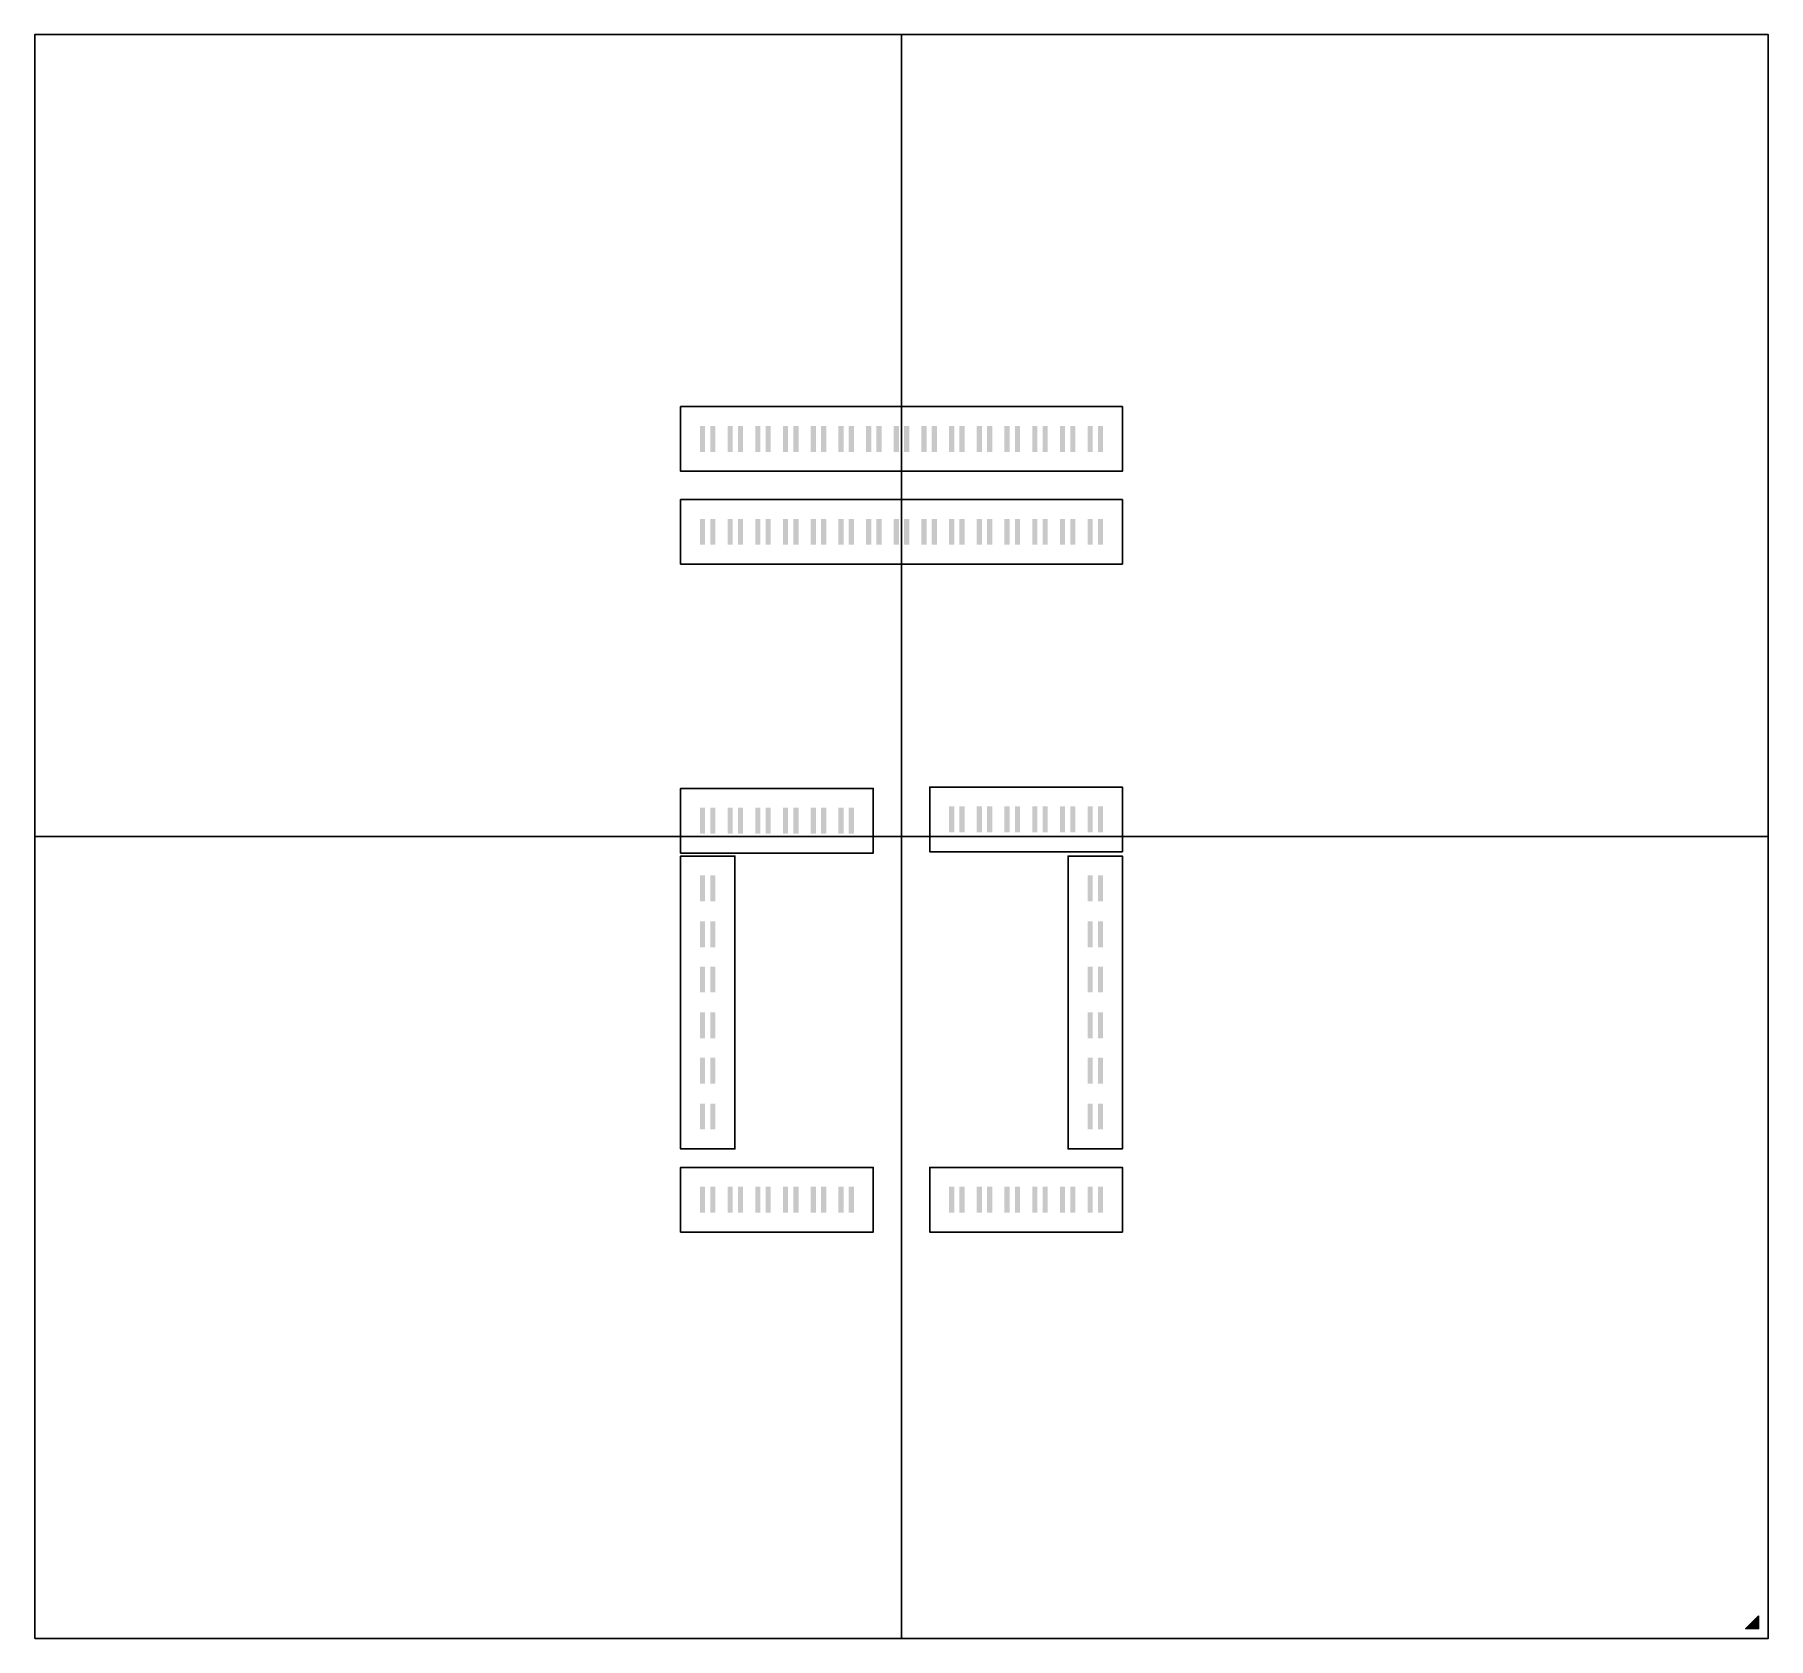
# Model space of a CAD drawing. Extents: x -33500 to 33500, y -31000 to 31000.
import ezdxf

# ---------------------------------------------------------------- set-up
doc = ezdxf.new("R2010")
doc.units = 0
doc.header["$MEASUREMENT"] = 0
doc.linetypes.add('CENTER2', pattern=[1.125, 0.75, -0.125, 0.125, -0.125])
doc.layers.get('0').update_dxf_attribs({"linetype": 'CONTINUOUS'})
doc.layers.add('PKG_OUTLINE', color=81, linetype='CONTINUOUS')
doc.layers.add('SOLDERMASK_PADS_BTM', color=12, linetype='CONTINUOUS')

# ---------------------------------------------------------------- blocks, each defined once
blk = doc.blocks.new('*U0')
at = {"color": 0, "linetype": 'CENTER2', "transparency": 16777216}
blk.add_line((-33500.12, 0), (33500.12, 0), dxfattribs=at)
blk = doc.blocks.new('*U1')
at = {"color": 0, "linetype": 'CENTER2', "transparency": 16777216}
blk.add_line((0, -31000.12), (0, 31000.12), dxfattribs=at)

msp = doc.modelspace()

# ---------------------------------------------------------------- hatches: boundary and pattern name
at = {"layer": 'SOLDERMASK_PADS_BTM'}
msp.add_hatch(color=256, dxfattribs=at).paths.add_polyline_path([(33125, -30125), (33125, -30625), (32625, -30625)], flags=0)

# ---------------------------------------------------------------- linework, layer by layer
for points in [[(-6865, 16621), (-6465, 16621), (-6375, 16621), (-5975, 16621), (-5795, 16621), (-5395, 16621), (-5305, 16621), (-4905, 16621), (-4725, 16621), (-4325, 16621), (-4235, 16621), (-3835, 16621), (-3655, 16621), (-3255, 16621), (-3165, 16621), (-2765, 16621), (-2585, 16621), (-2185, 16621), (-2095, 16621), (-1695, 16621), (-1515, 16621), (-1115, 16621), (-1025, 16621), (-625, 16621), (-445, 16621), (-45, 16621), (45, 16621), (445, 16621), (625, 16621), (1025, 16621), (1115, 16621), (1515, 16621), (1695, 16621), (2095, 16621), (2185, 16621), (2585, 16621), (2765, 16621), (3165, 16621), (3255, 16621), (3655, 16621), (3835, 16621), (4235, 16621), (4325, 16621), (4725, 16621), (4905, 16621), (5305, 16621), (5395, 16621), (5795, 16621), (5975, 16621), (6375, 16621), (6465, 16621), (6865, 16621), (7045, 16621), (7445, 16621), (8115, 16621), (8515, 16621), (8539, 16620), (8540, 16596), (8540, 14146), (8539, 14122), (8515, 14121), (8115, 14121), (7445, 14121), (7045, 14121), (6865, 14121), (6465, 14121), (6375, 14121), (5975, 14121), (5795, 14121), (5395, 14121), (5305, 14121), (4905, 14121), (4725, 14121), (4325, 14121), (4235, 14121), (3835, 14121), (3655, 14121), (3255, 14121), (3165, 14121), (2765, 14121), (2585, 14121), (2185, 14121), (2095, 14121), (1695, 14121), (1515, 14121), (1115, 14121), (1025, 14121), (625, 14121), (445, 14121), (45, 14121), (-45, 14121), (-445, 14121), (-625, 14121), (-1025, 14121), (-1115, 14121), (-1515, 14121), (-1695, 14121), (-2095, 14121), (-2185, 14121), (-2585, 14121), (-2765, 14121), (-3165, 14121), (-3255, 14121), (-3655, 14121), (-3835, 14121), (-4235, 14121), (-4325, 14121), (-4725, 14121), (-4905, 14121), (-5305, 14121), (-5395, 14121), (-5795, 14121), (-5975, 14121), (-6375, 14121), (-6465, 14121), (-6865, 14121), (-7045, 14121), (-7445, 14121), (-8115, 14121), (-8515, 14121), (-8539, 14122), (-8540, 14146), (-8540, 16596), (-8539, 16620), (-8515, 16621), (-8115, 16621), (-7445, 16621), (-7045, 16621), (-6865, 16621)], [(-6465, 13028), (-6375, 13028), (-5975, 13028), (-5795, 13028), (-5395, 13028), (-5305, 13028), (-4905, 13028), (-4725, 13028), (-4325, 13028), (-4235, 13028), (-3835, 13028), (-3655, 13028), (-3255, 13028), (-3165, 13028), (-2765, 13028), (-2585, 13028), (-2185, 13028), (-2095, 13028), (-1695, 13028), (-1515, 13028), (-1115, 13028), (-1025, 13028), (-625, 13028), (-445, 13028), (-45, 13028), (45, 13028), (445, 13028), (625, 13028), (1025, 13028), (1115, 13028), (1515, 13028), (1695, 13028), (2095, 13028), (2185, 13028), (2585, 13028), (2765, 13028), (3165, 13028), (3255, 13028), (3655, 13028), (3835, 13028), (4235, 13028), (4325, 13028), (4725, 13028), (4905, 13028), (5305, 13028), (5395, 13028), (5795, 13028), (5975, 13028), (6375, 13028), (6465, 13028), (6865, 13028), (7045, 13028), (7445, 13028), (8115, 13028), (8515, 13028), (8539, 13027), (8540, 13003), (8540, 10553), (8539, 10529), (8515, 10528), (8115, 10528), (7445, 10528), (7045, 10528), (6865, 10528), (6465, 10528), (6375, 10528), (5975, 10528), (5795, 10528), (5395, 10528), (5305, 10528), (4905, 10528), (4725, 10528), (4325, 10528), (4235, 10528), (3835, 10528), (3655, 10528), (3255, 10528), (3165, 10528), (2765, 10528), (2585, 10528), (2185, 10528), (2095, 10528), (1695, 10528), (1515, 10528), (1115, 10528), (1025, 10528), (625, 10528), (445, 10528), (45, 10528), (-45, 10528), (-445, 10528), (-625, 10528), (-1025, 10528), (-1115, 10528), (-1515, 10528), (-1695, 10528), (-2095, 10528), (-2185, 10528), (-2585, 10528), (-2765, 10528), (-3165, 10528), (-3255, 10528), (-3655, 10528), (-3835, 10528), (-4235, 10528), (-4325, 10528), (-4725, 10528), (-4905, 10528), (-5305, 10528), (-5395, 10528), (-5795, 10528), (-5975, 10528), (-6375, 10528), (-6465, 10528), (-6865, 10528), (-7045, 10528), (-7445, 10528), (-8115, 10528), (-8515, 10528), (-8539, 10529), (-8540, 10553), (-8540, 13003), (-8539, 13027), (-8515, 13028), (-8115, 13028), (-7445, 13028), (-7045, 13028), (-6865, 13028), (-6465, 13028)], [(-5795, 1860), (-5395, 1860), (-5305, 1860), (-4905, 1860), (-4725, 1860), (-4325, 1860), (-4235, 1860), (-3835, 1860), (-3655, 1860), (-3255, 1860), (-3165, 1860), (-2765, 1860), (-2585, 1860), (-2185, 1860), (-1515, 1860), (-1115, 1860), (-1091, 1859), (-1090, 1835), (-1090, -616), (-1091, -639), (-1115, -640), (-1515, -640), (-2185, -640), (-2585, -640), (-2765, -640), (-3165, -640), (-3255, -640), (-3655, -640), (-3835, -640), (-4235, -640), (-4325, -640), (-4725, -640), (-4905, -640), (-5305, -640), (-5395, -640), (-5795, -640), (-5975, -640), (-6375, -640), (-6465, -640), (-6865, -640), (-7045, -640), (-7445, -640), (-8115, -640), (-8515, -640), (-8539, -639), (-8540, -616), (-8540, 1835), (-8539, 1859), (-8515, 1860), (-8115, 1860), (-7445, 1860), (-7045, 1860), (-6865, 1860), (-6465, 1860), (-6375, 1860), (-5975, 1860), (-5795, 1860)], [(3255, 1910), (3655, 1910), (3835, 1910), (4235, 1910), (4325, 1910), (4725, 1910), (4905, 1910), (5305, 1910), (5395, 1910), (5795, 1910), (5975, 1910), (6375, 1910), (6465, 1910), (6865, 1910), (7045, 1910), (7445, 1910), (8115, 1910), (8515, 1910), (8539, 1909), (8540, 1885), (8540, -566), (8539, -589), (8515, -590), (8115, -590), (7445, -590), (7045, -590), (6865, -590), (6465, -590), (6375, -590), (5975, -590), (5795, -590), (5395, -590), (5305, -590), (4905, -590), (4725, -590), (4325, -590), (4235, -590), (3835, -590), (3655, -590), (3255, -590), (3165, -590), (2765, -590), (2585, -590), (2185, -590), (1515, -590), (1115, -590), (1091, -589), (1090, -566), (1090, 1885), (1091, 1909), (1115, 1910), (1515, 1910), (2185, 1910), (2585, 1910), (2765, 1910), (3165, 1910), (3255, 1910)], [(-8540, -9602), (-8540, -8529), (-8540, -7830), (-8540, -6757), (-8540, -6078), (-8540, -5005), (-8540, -4306), (-8540, -3233), (-8540, -2554), (-8540, -782), (-8539, -758), (-8515, -757), (-8115, -757), (-6865, -757), (-6465, -757), (-6441, -758), (-6440, -782), (-6440, -2554), (-6440, -3233), (-6440, -4306), (-6440, -5005), (-6440, -6078), (-6440, -6757), (-6440, -7830), (-6440, -8529), (-6440, -9602), (-6440, -10281), (-6440, -12053), (-6441, -12076), (-6465, -12077), (-6865, -12077), (-8115, -12077), (-8515, -12077), (-8539, -12076), (-8540, -12053), (-8540, -10281), (-8540, -9602)], [(6440, -9602), (6440, -8529), (6440, -7830), (6440, -6757), (6440, -6078), (6440, -5005), (6440, -4306), (6440, -3233), (6440, -2554), (6440, -782), (6441, -758), (6465, -757), (6865, -757), (8115, -757), (8515, -757), (8539, -758), (8540, -782), (8540, -2554), (8540, -3233), (8540, -4306), (8540, -5005), (8540, -6078), (8540, -6757), (8540, -7830), (8540, -8529), (8540, -9602), (8540, -10281), (8540, -12053), (8539, -12076), (8515, -12077), (8115, -12077), (6865, -12077), (6465, -12077), (6441, -12076), (6440, -12053), (6440, -10281), (6440, -9602)], [(-4905, -12794), (-4725, -12794), (-4325, -12794), (-4235, -12794), (-3835, -12794), (-3655, -12794), (-3255, -12794), (-3165, -12794), (-2765, -12794), (-2585, -12794), (-2185, -12794), (-1515, -12794), (-1115, -12794), (-1091, -12795), (-1090, -12819), (-1090, -15270), (-1091, -15293), (-1115, -15294), (-1515, -15294), (-2185, -15294), (-2585, -15294), (-2765, -15294), (-3165, -15294), (-3255, -15294), (-3655, -15294), (-3835, -15294), (-4235, -15294), (-4325, -15294), (-4725, -15294), (-4905, -15294), (-5305, -15294), (-5395, -15294), (-5795, -15294), (-5975, -15294), (-6375, -15294), (-6465, -15294), (-6865, -15294), (-7045, -15294), (-7445, -15294), (-8115, -15294), (-8515, -15294), (-8539, -15293), (-8540, -15270), (-8540, -12819), (-8539, -12795), (-8515, -12794), (-8115, -12794), (-7445, -12794), (-7045, -12794), (-6865, -12794), (-6465, -12794), (-6375, -12794), (-5975, -12794), (-5795, -12794), (-5395, -12794), (-5305, -12794), (-4905, -12794)], [(5395, -15294), (5305, -15294), (4905, -15294), (4725, -15294), (4325, -15294), (4235, -15294), (3835, -15294), (3655, -15294), (3255, -15294), (3165, -15294), (2765, -15294), (2585, -15294), (2185, -15294), (1515, -15294), (1115, -15294), (1091, -15293), (1090, -15270), (1090, -12819), (1091, -12795), (1115, -12794), (1515, -12794), (2185, -12794), (2585, -12794), (2765, -12794), (3165, -12794), (3255, -12794), (3655, -12794), (3835, -12794), (4235, -12794), (4325, -12794), (4725, -12794), (4905, -12794), (5305, -12794), (5395, -12794), (5795, -12794), (5975, -12794), (6375, -12794), (6465, -12794), (6865, -12794), (7045, -12794), (7445, -12794), (8115, -12794), (8515, -12794), (8539, -12795), (8540, -12819), (8540, -15270), (8539, -15293), (8515, -15294), (8115, -15294), (7445, -15294), (7045, -15294), (6865, -15294), (6465, -15294), (6375, -15294), (5975, -15294), (5795, -15294), (5395, -15294)]]:
    msp.add_lwpolyline(points)
at = {"layer": 'PKG_OUTLINE'}
msp.add_lwpolyline([(-33500, -31000), (-33500, 31000), (33500, 31000), (33500, -31000)], close=True, dxfattribs=at)
at = {"layer": 'SOLDERMASK_PADS_BTM'}
msp.add_lwpolyline([(33125, -30125), (33125, -30625), (32625, -30625)], close=True, dxfattribs=at)
for points in [[(-7790, 14871), (-7590, 14871), (-7790, 15871), (-7590, 15871)], [(-7390, 14871), (-7190, 14871), (-7390, 15871), (-7190, 15871)], [(-6720, 14871), (-6520, 14871), (-6720, 15871), (-6520, 15871)], [(-6320, 14871), (-6120, 14871), (-6320, 15871), (-6120, 15871)], [(-5650, 14871), (-5450, 14871), (-5650, 15871), (-5450, 15871)], [(-5250, 14871), (-5050, 14871), (-5250, 15871), (-5050, 15871)], [(-4580, 14871), (-4380, 14871), (-4580, 15871), (-4380, 15871)], [(-4180, 14871), (-3980, 14871), (-4180, 15871), (-3980, 15871)], [(-3510, 14871), (-3310, 14871), (-3510, 15871), (-3310, 15871)], [(-3110, 14871), (-2910, 14871), (-3110, 15871), (-2910, 15871)], [(-2440, 14871), (-2240, 14871), (-2440, 15871), (-2240, 15871)], [(-2040, 14871), (-1840, 14871), (-2040, 15871), (-1840, 15871)], [(-1370, 14871), (-1170, 14871), (-1370, 15871), (-1170, 15871)], [(-970, 14871), (-770, 14871), (-970, 15871), (-770, 15871)], [(-300, 14871), (-100, 14871), (-300, 15871), (-100, 15871)], [(100, 14871), (300, 14871), (100, 15871), (300, 15871)], [(770, 14871), (970, 14871), (770, 15871), (970, 15871)], [(1170, 14871), (1370, 14871), (1170, 15871), (1370, 15871)], [(1840, 14871), (2040, 14871), (1840, 15871), (2040, 15871)], [(2240, 14871), (2440, 14871), (2240, 15871), (2440, 15871)], [(2910, 14871), (3110, 14871), (2910, 15871), (3110, 15871)], [(3310, 14871), (3510, 14871), (3310, 15871), (3510, 15871)], [(3980, 14871), (4180, 14871), (3980, 15871), (4180, 15871)], [(4380, 14871), (4580, 14871), (4380, 15871), (4580, 15871)], [(5050, 14871), (5250, 14871), (5050, 15871), (5250, 15871)], [(5450, 14871), (5650, 14871), (5450, 15871), (5650, 15871)], [(6120, 14871), (6320, 14871), (6120, 15871), (6320, 15871)], [(6520, 14871), (6720, 14871), (6520, 15871), (6720, 15871)], [(7190, 14871), (7390, 14871), (7190, 15871), (7390, 15871)], [(7590, 14871), (7790, 14871), (7590, 15871), (7790, 15871)], [(-7790, 11278), (-7590, 11278), (-7790, 12278), (-7590, 12278)], [(-7390, 11278), (-7190, 11278), (-7390, 12278), (-7190, 12278)], [(-6720, 11278), (-6520, 11278), (-6720, 12278), (-6520, 12278)], [(-6320, 11278), (-6120, 11278), (-6320, 12278), (-6120, 12278)], [(-5650, 11278), (-5450, 11278), (-5650, 12278), (-5450, 12278)], [(-5250, 11278), (-5050, 11278), (-5250, 12278), (-5050, 12278)], [(-4580, 11278), (-4380, 11278), (-4580, 12278), (-4380, 12278)], [(-4180, 11278), (-3980, 11278), (-4180, 12278), (-3980, 12278)], [(-3510, 11278), (-3310, 11278), (-3510, 12278), (-3310, 12278)], [(-3110, 11278), (-2910, 11278), (-3110, 12278), (-2910, 12278)], [(-2440, 11278), (-2240, 11278), (-2440, 12278), (-2240, 12278)], [(-2040, 11278), (-1840, 11278), (-2040, 12278), (-1840, 12278)], [(-1370, 11278), (-1170, 11278), (-1370, 12278), (-1170, 12278)], [(-970, 11278), (-770, 11278), (-970, 12278), (-770, 12278)], [(-300, 11278), (-100, 11278), (-300, 12278), (-100, 12278)], [(100, 11278), (300, 11278), (100, 12278), (300, 12278)], [(770, 11278), (970, 11278), (770, 12278), (970, 12278)], [(1170, 11278), (1370, 11278), (1170, 12278), (1370, 12278)], [(1840, 11278), (2040, 11278), (1840, 12278), (2040, 12278)], [(2240, 11278), (2440, 11278), (2240, 12278), (2440, 12278)], [(2910, 11278), (3110, 11278), (2910, 12278), (3110, 12278)], [(3310, 11278), (3510, 11278), (3310, 12278), (3510, 12278)], [(3980, 11278), (4180, 11278), (3980, 12278), (4180, 12278)], [(4380, 11278), (4580, 11278), (4380, 12278), (4580, 12278)], [(5050, 11278), (5250, 11278), (5050, 12278), (5250, 12278)], [(5450, 11278), (5650, 11278), (5450, 12278), (5650, 12278)], [(6120, 11278), (6320, 11278), (6120, 12278), (6320, 12278)], [(6520, 11278), (6720, 11278), (6520, 12278), (6720, 12278)], [(7190, 11278), (7390, 11278), (7190, 12278), (7390, 12278)], [(7590, 11278), (7790, 11278), (7590, 12278), (7790, 12278)], [(-7790, 110), (-7590, 110), (-7790, 1110), (-7590, 1110)], [(-7390, 110), (-7190, 110), (-7390, 1110), (-7190, 1110)], [(-6720, 110), (-6520, 110), (-6720, 1110), (-6520, 1110)], [(-6320, 110), (-6120, 110), (-6320, 1110), (-6120, 1110)], [(-5650, 110), (-5450, 110), (-5650, 1110), (-5450, 1110)], [(-5250, 110), (-5050, 110), (-5250, 1110), (-5050, 1110)], [(-4580, 110), (-4380, 110), (-4580, 1110), (-4380, 1110)], [(-4180, 110), (-3980, 110), (-4180, 1110), (-3980, 1110)], [(-3510, 110), (-3310, 110), (-3510, 1110), (-3310, 1110)], [(-3110, 110), (-2910, 110), (-3110, 1110), (-2910, 1110)], [(-2440, 110), (-2240, 110), (-2440, 1110), (-2240, 1110)], [(-2040, 110), (-1840, 110), (-2040, 1110), (-1840, 1110)], [(1840, 160), (2040, 160), (1840, 1160), (2040, 1160)], [(2240, 160), (2440, 160), (2240, 1160), (2440, 1160)], [(2910, 160), (3110, 160), (2910, 1160), (3110, 1160)], [(3310, 160), (3510, 160), (3310, 1160), (3510, 1160)], [(3980, 160), (4180, 160), (3980, 1160), (4180, 1160)], [(4380, 160), (4580, 160), (4380, 1160), (4580, 1160)], [(5050, 160), (5250, 160), (5050, 1160), (5250, 1160)], [(5450, 160), (5650, 160), (5450, 1160), (5650, 1160)], [(6120, 160), (6320, 160), (6120, 1160), (6320, 1160)], [(6520, 160), (6720, 160), (6520, 1160), (6720, 1160)], [(7190, 160), (7390, 160), (7190, 1160), (7390, 1160)], [(7590, 160), (7790, 160), (7590, 1160), (7790, 1160)], [(-7790, -2507), (-7590, -2507), (-7790, -1507), (-7590, -1507)], [(-7390, -2507), (-7190, -2507), (-7390, -1507), (-7190, -1507)], [(7190, -2507), (7390, -2507), (7190, -1507), (7390, -1507)], [(7590, -2507), (7790, -2507), (7590, -1507), (7790, -1507)], [(-7790, -4279), (-7590, -4279), (-7790, -3279), (-7590, -3279)], [(-7390, -4279), (-7190, -4279), (-7390, -3279), (-7190, -3279)], [(7190, -4279), (7390, -4279), (7190, -3279), (7390, -3279)], [(7590, -4279), (7790, -4279), (7590, -3279), (7790, -3279)], [(-7790, -6031), (-7590, -6031), (-7790, -5031), (-7590, -5031)], [(-7390, -6031), (-7190, -6031), (-7390, -5031), (-7190, -5031)], [(7190, -6031), (7390, -6031), (7190, -5031), (7390, -5031)], [(7590, -6031), (7790, -6031), (7590, -5031), (7790, -5031)], [(-7790, -7803), (-7590, -7803), (-7790, -6803), (-7590, -6803)], [(-7390, -7803), (-7190, -7803), (-7390, -6803), (-7190, -6803)], [(7190, -7803), (7390, -7803), (7190, -6803), (7390, -6803)], [(7590, -7803), (7790, -7803), (7590, -6803), (7790, -6803)], [(-7790, -9555), (-7590, -9555), (-7790, -8555), (-7590, -8555)], [(-7390, -9555), (-7190, -9555), (-7390, -8555), (-7190, -8555)], [(7190, -9555), (7390, -9555), (7190, -8555), (7390, -8555)], [(7590, -9555), (7790, -9555), (7590, -8555), (7790, -8555)], [(-7790, -11327), (-7590, -11327), (-7790, -10327), (-7590, -10327)], [(-7390, -11327), (-7190, -11327), (-7390, -10327), (-7190, -10327)], [(7190, -11327), (7390, -11327), (7190, -10327), (7390, -10327)], [(7590, -11327), (7790, -11327), (7590, -10327), (7790, -10327)], [(-7790, -14544), (-7590, -14544), (-7790, -13544), (-7590, -13544)], [(-7390, -14544), (-7190, -14544), (-7390, -13544), (-7190, -13544)], [(-6720, -14544), (-6520, -14544), (-6720, -13544), (-6520, -13544)], [(-6320, -14544), (-6120, -14544), (-6320, -13544), (-6120, -13544)], [(-5650, -14544), (-5450, -14544), (-5650, -13544), (-5450, -13544)], [(-5250, -14544), (-5050, -14544), (-5250, -13544), (-5050, -13544)], [(-4580, -14544), (-4380, -14544), (-4580, -13544), (-4380, -13544)], [(-4180, -14544), (-3980, -14544), (-4180, -13544), (-3980, -13544)], [(-3510, -14544), (-3310, -14544), (-3510, -13544), (-3310, -13544)], [(-3110, -14544), (-2910, -14544), (-3110, -13544), (-2910, -13544)], [(-2440, -14544), (-2240, -14544), (-2440, -13544), (-2240, -13544)], [(-2040, -14544), (-1840, -14544), (-2040, -13544), (-1840, -13544)], [(1840, -14544), (2040, -14544), (1840, -13544), (2040, -13544)], [(2240, -14544), (2440, -14544), (2240, -13544), (2440, -13544)], [(2910, -14544), (3110, -14544), (2910, -13544), (3110, -13544)], [(3310, -14544), (3510, -14544), (3310, -13544), (3510, -13544)], [(3980, -14544), (4180, -14544), (3980, -13544), (4180, -13544)], [(4380, -14544), (4580, -14544), (4380, -13544), (4580, -13544)], [(5050, -14544), (5250, -14544), (5050, -13544), (5250, -13544)], [(5450, -14544), (5650, -14544), (5450, -13544), (5650, -13544)], [(6120, -14544), (6320, -14544), (6120, -13544), (6320, -13544)], [(6520, -14544), (6720, -14544), (6520, -13544), (6720, -13544)], [(7190, -14544), (7390, -14544), (7190, -13544), (7390, -13544)], [(7590, -14544), (7790, -14544), (7590, -13544), (7790, -13544)]]:
    msp.add_solid(points, dxfattribs=at)

# ---------------------------------------------------------------- block references
at = {"linetype": 'CENTER2'}
for name in ['*U1', '*U0']:
    msp.add_blockref(name, (0, 0), dxfattribs=at)

doc.saveas('drawing.dxf')
